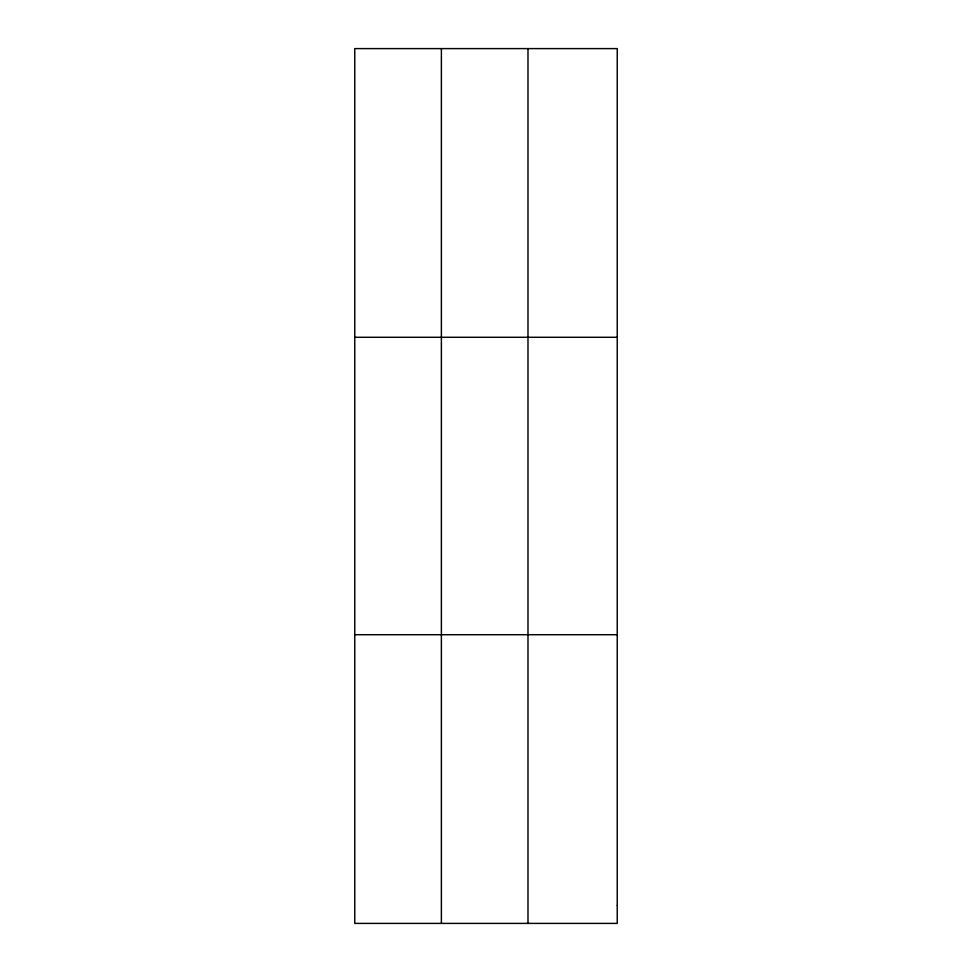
<?xml version="1.0" encoding="UTF-8"?>
<svg xmlns="http://www.w3.org/2000/svg" width="972" height="972" viewBox="0 0 972 972"><rect width="100%" height="100%" fill="white"/><g stroke="black" fill="none" stroke-linecap="round" stroke-linejoin="round"><path stroke-width="1.46" d="M441.385 48.6L441.385 923.4M527.99 48.6L527.99 923.4M354.768 337.284L617.232 337.284M354.768 634.716L617.232 634.716M617.232 905.357L617.232 923.4L354.768 923.4L354.768 48.6L617.232 48.6L617.232 905.357"/></g></svg>
